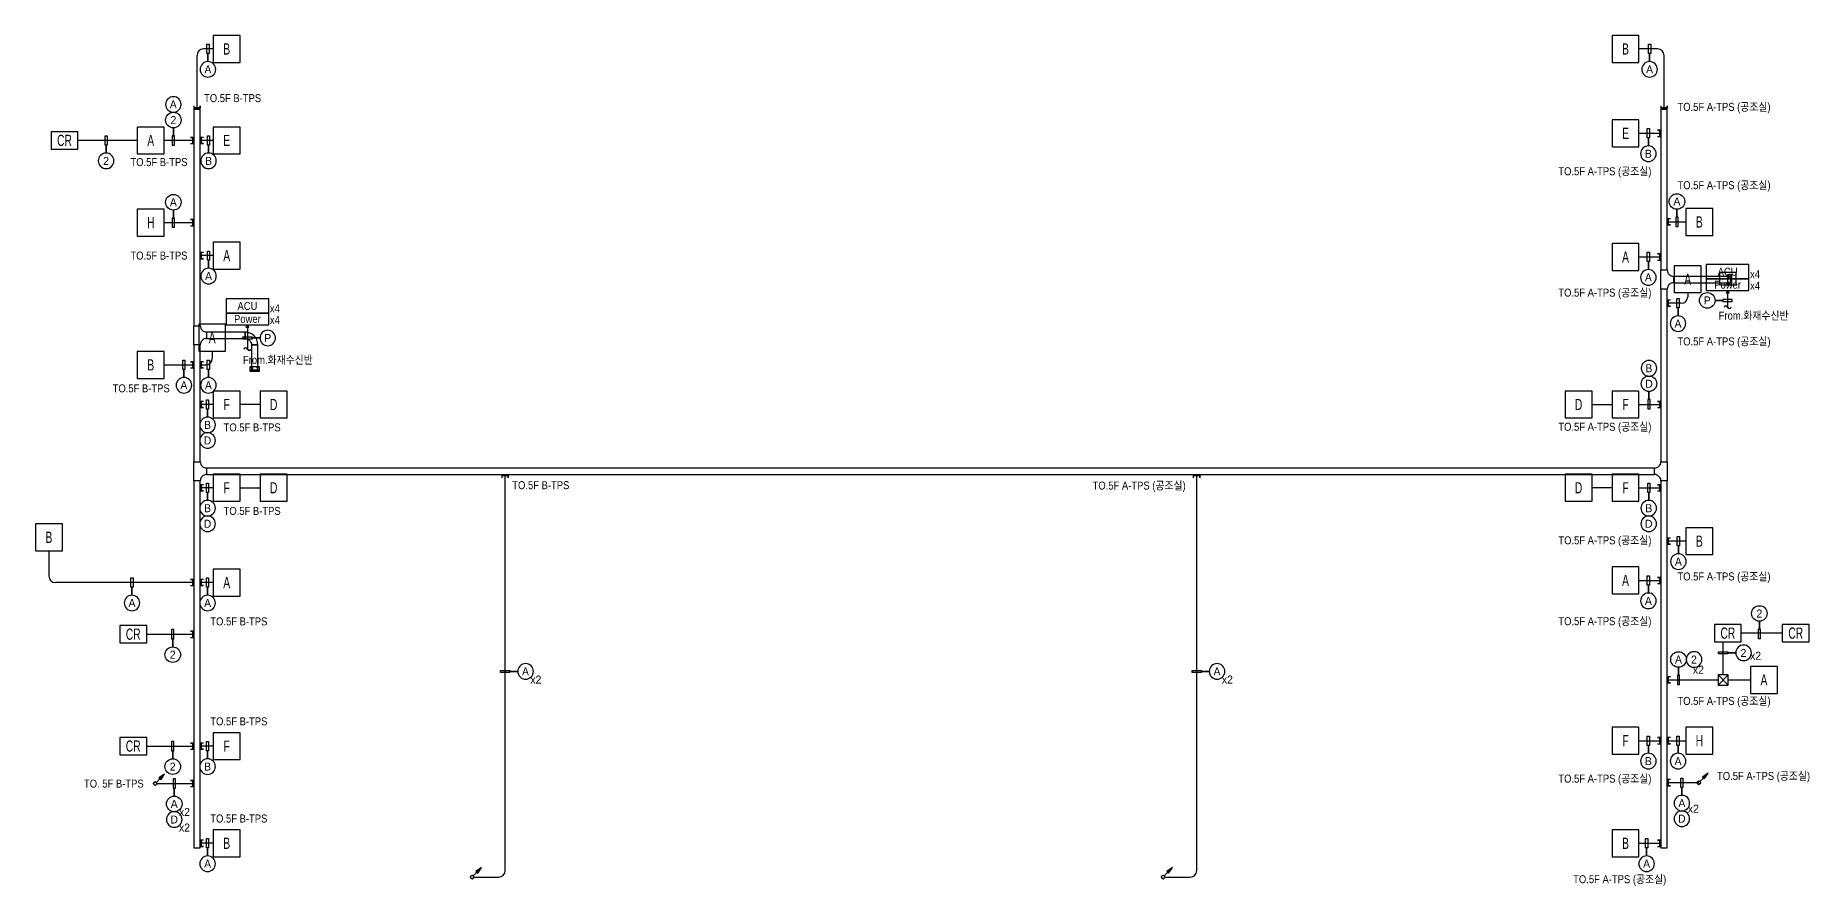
# Model space of a CAD drawing. Header units: millimetres. Extents: x 88230 to 502050, y -351975 to 882900.
# Drawn here: x 93024 to 176145, y 642129 to 681935 of the extents above; entities that cross this region are included whole.
import ezdxf
from ezdxf.enums import TextEntityAlignment as Align

# ---------------------------------------------------------------- set-up
doc = ezdxf.new("R2010")
doc.units = ezdxf.units.MM
doc.header["$LTSCALE"] = 150
doc.linetypes.add('D1', pattern=[3, 1, -1, 1])
for name, color, linetype in [('------16 CCTV', 3, 'Continuous'), ('-----20 General Symbol', 3, 'Continuous'), ('-----27 Communication Cable Tray', 2, 'Continuous'), ('-----29 Indicator', 1, 'Continuous'), ('-----30 Text', 2, 'Continuous'), ('4', 4, 'Continuous'), ('6', 6, 'Continuous')]:
    doc.layers.add(name, color=color, linetype=linetype)
doc.styles.add('ELEC', font='')
doc.styles.get('ELEC').set_extended_font_data('Dotum')

# ---------------------------------------------------------------- blocks, each defined once
blk = doc.blocks.new('O01')
blk.add_hatch(color=256).paths.add_polyline_path([(-149, -218), (-218, -149), (-368, -368)])
blk.add_line((-46, -46), (-184, -184))
blk.add_lwpolyline([(-368, -368), (-149, -218), (-218, -149), (-368, -368)])
blk.add_circle((0, 0), 65)
for p in [(-65, 0), (-65, 0), (0, 65), (0, 65), (65, 0), (65, 0), (0, -65), (0, -65)]:
    blk.add_point(p)
blk = doc.blocks.new('O08')
blk.add_hatch(color=256).paths.add_polyline_path([(120, 51), (-120, 51), (-120, 0), (120, 0)])
blk.add_lwpolyline([(120, 127.5), (120, 0), (-120, 0), (-120, 127.5), (-120, 51), (120, 51)])
blk = doc.blocks.new('GOK_A')
at = {"layer": '-----20 General Symbol', "color": 1}
blk.add_lwpolyline([(272950, 44280), (274750, 44280), (274750, 46080), (272950, 46080)], close=True, dxfattribs=at)
at = {"layer": '-----20 General Symbol', "color": 3, "style": 'ELEC', "width": 0.7}
blk.add_text('A', height=750, dxfattribs=at).set_placement((273850, 45180), align=Align.MIDDLE_CENTER)
blk = doc.blocks.new('GOK_B')
at = {"layer": '-----20 General Symbol', "color": 1}
blk.add_lwpolyline([(272950, 41850), (274750, 41850), (274750, 43650), (272950, 43650)], close=True, dxfattribs=at)
at = {"layer": '-----20 General Symbol', "color": 3, "style": 'ELEC', "width": 0.7}
blk.add_text('B', height=750, dxfattribs=at).set_placement((273850, 42750), align=Align.MIDDLE_CENTER)
blk = doc.blocks.new('GOK_E')
at = {"layer": '-----20 General Symbol', "color": 1}
blk.add_lwpolyline([(275670, 44280), (277470, 44280), (277470, 46080), (275670, 46080)], close=True, dxfattribs=at)
at = {"layer": '-----20 General Symbol', "color": 3, "style": 'ELEC', "width": 0.7}
blk.add_text('E', height=750, dxfattribs=at).set_placement((276570, 45180), align=Align.MIDDLE_CENTER)
blk = doc.blocks.new('GOK_F')
at = {"layer": '-----20 General Symbol', "color": 1}
blk.add_lwpolyline([(275670, 41850), (277470, 41850), (277470, 43650), (275670, 43650)], close=True, dxfattribs=at)
at = {"layer": '-----20 General Symbol', "color": 3, "style": 'ELEC', "width": 0.7}
blk.add_text('F', height=750, dxfattribs=at).set_placement((276570, 42750), align=Align.MIDDLE_CENTER)
blk = doc.blocks.new('GOK_H')
at = {"layer": '-----20 General Symbol', "color": 1}
blk.add_lwpolyline([(139470, -259730), (140730, -259730), (140730, -258470), (139470, -258470)], close=True, dxfattribs=at)
at = {"layer": '-----20 General Symbol', "color": 3, "style": 'ELEC', "width": 0.7}
blk.add_text('H', height=525, dxfattribs=at).set_placement((140100, -259100), align=Align.MIDDLE_CENTER)
blk = doc.blocks.new('GOK_D')
at = {"layer": '-----20 General Symbol', "color": 1}
blk.add_lwpolyline([(116508, -205929), (117768, -205929), (117768, -204669), (116508, -204669)], close=True, dxfattribs=at)
at = {"layer": '-----20 General Symbol', "color": 3, "style": 'ELEC', "width": 0.7}
blk.add_text('D', height=525, dxfattribs=at).set_placement((117138, -205299), align=Align.MIDDLE_CENTER)
blk = doc.blocks.new('A$Cfacc77e0')
at = {"layer": '-----20 General Symbol', "color": 1}
blk.add_lwpolyline([(0, 0), (1260, 0), (1260, 810), (0, 810)], close=True, dxfattribs=at)
at = {"layer": '-----20 General Symbol', "color": 3, "style": 'ELEC', "width": 0.7}
blk.add_text('CR', height=525, dxfattribs=at).set_placement((630, 410), align=Align.MIDDLE_CENTER)
blk = doc.blocks.new('BOX2')
for p, q in [((200, 200), (-200, -200)), ((-200, 200), (200, -200))]:
    blk.add_line(p, q)
blk.add_lwpolyline([(-200, 200), (200, 200), (200, -200), (-200, -200)], close=True)

msp = doc.modelspace()

# ---------------------------------------------------------------- linework, layer by layer
at = {"layer": '-----20 General Symbol', "color": 1}
for points in [[(171308, 670537), (173308, 670537), (173308, 671211), (171308, 671211)], [(171308, 669998), (173308, 669998), (173308, 670537), (171308, 670537)], [(101954, 668931), (103954, 668931), (103954, 669605), (101954, 669605)], [(101954, 668392), (103954, 668392), (103954, 668931), (101954, 668931)]]:
    msp.add_lwpolyline(points, close=True, dxfattribs=at)
at = {"layer": '-----27 Communication Cable Tray', "elevation": 0}
for points in [[(100444, 678485), (100444, 668346), (100744, 668346), (100744, 678485)], [(169178, 678485), (169178, 670955), (169478, 670955), (169478, 678485)], [(169478, 661976), (169478, 670055), (169178, 670055), (169178, 661976)], [(172504, 670655), (169778, 670655), (169778, 670355), (172504, 670355)], [(102844, 668046), (101044, 668046), (101044, 667746), (102844, 667746)], [(100444, 667446), (100444, 661976), (100744, 661976), (100744, 667446)], [(103144, 667446), (103144, 666217), (103444, 666217), (103444, 667446)], [(101044, 661376), (168878, 661376), (168878, 661676), (101044, 661676)], [(100444, 661076), (100444, 643886), (100744, 643886), (100744, 661076)], [(169478, 643886), (169478, 661076), (169178, 661076), (169178, 643886)]]:
    msp.add_lwpolyline(points, close=True, dxfattribs=at)
for points in [[(169478, 670055), (169178, 670055), (169178, 670055), (169178, 670955), (169478, 670955, 0.414214), (169778, 670655), (169778, 670355), (169778, 670355, 0.414214)], [(100744, 667446), (100444, 667446), (100444, 667446), (100444, 668346), (100744, 668346, 0.414214), (101044, 668046), (101044, 667746), (101044, 667746, 0.414214)], [(102844, 667746), (102844, 667746, -0.414214), (103144, 667446), (103144, 667446), (103444, 667446, 0.414214), (102844, 668046)], [(100744, 661076), (100444, 661076), (100444, 661076), (100444, 661976), (100744, 661976, 0.414214), (101044, 661676), (101044, 661376), (101044, 661376, 0.414214)], [(169178, 661976), (169478, 661976), (169478, 661976), (169478, 661076), (169178, 661076, 0.414214), (168878, 661376), (168878, 661676), (168878, 661676, 0.414214)]]:
    msp.add_lwpolyline(points, format="xyb", close=True, dxfattribs=at)
at = {"layer": '-----27 Communication Cable Tray', "color": 1}
msp.add_lwpolyline([(172304, 670280), (172504, 670280), (172504, 670730), (172304, 670730), (172304, 670280)], dxfattribs=at)
at = {"layer": '-----27 Communication Cable Tray', "color": 1, "linetype": 'D1'}
for points in [[(172304, 670280), (172504, 670730)], [(172304, 670730), (172504, 670280)]]:
    msp.add_lwpolyline(points, dxfattribs=at)
at = {"layer": '-----27 Communication Cable Tray'}
for points in [[(172354, 670405), (172354, 670355), (172454, 670355), (172454, 670655), (172354, 670655), (172354, 670605)], [(172454, 670330), (172504, 670330), (172504, 670680), (172454, 670680), (172454, 670330)]]:
    msp.add_lwpolyline(points, dxfattribs=at)
at = {"layer": '-----27 Communication Cable Tray', "color": 1, "elevation": 0}
msp.add_lwpolyline([(103069, 666417), (103069, 666217), (103519, 666217), (103519, 666417), (103069, 666417)], dxfattribs=at)
at = {"layer": '-----27 Communication Cable Tray', "color": 1, "linetype": 'D1', "elevation": 0}
for points in [[(103069, 666417), (103519, 666217)], [(103519, 666417), (103069, 666217)]]:
    msp.add_lwpolyline(points, dxfattribs=at)
at = {"layer": '-----27 Communication Cable Tray', "elevation": 0}
for points in [[(103119, 666267), (103119, 666217), (103469, 666217), (103469, 666267), (103119, 666267)], [(103194, 666367), (103144, 666367), (103144, 666267), (103444, 666267), (103444, 666367), (103394, 666367)]]:
    msp.add_lwpolyline(points, dxfattribs=at)
at = {"layer": '-----29 Indicator', "color": 1}
for points in [[(101103, 680714), (101103, 681087), (101052, 681087), (101052, 681523), (101155, 681523), (101155, 681087), (101078, 681087), (101103, 681087), (101103, 680714, 0.414214), (100739, 680349, 0.414214), (101103, 679985, 0.414214), (101468, 680349, 0.414214), (101103, 680714, 0.151042)], [(99484, 677611), (99484, 677238), (99432, 677238), (99432, 676802), (99535, 676802), (99535, 677238), (99458, 677238), (99484, 677238), (99484, 677611, -0.414214), (99119, 677976, -0.414214), (99484, 678341, -0.414214), (99848, 677976, -0.414214), (99484, 677611, -0.151042)], [(168595, 676764), (168595, 677137), (168543, 677137), (168543, 677573), (168646, 677573), (168646, 677137), (168569, 677137), (168595, 677137), (168595, 676764, 0.414214), (168230, 676399, 0.414214), (168595, 676035, 0.414214), (168960, 676399, 0.414214), (168595, 676764, 0.151042)], [(96332, 676429), (96332, 676802), (96281, 676802), (96281, 677238), (96384, 677238), (96384, 676802), (96307, 676802), (96332, 676802), (96332, 676429, 0.414214), (95968, 676065, 0.414214), (96332, 675700, 0.414214), (96697, 676065, 0.414214), (96332, 676429, 0.151042)], [(101133, 676429), (101133, 676802), (101081, 676802), (101081, 677238), (101184, 677238), (101184, 676802), (101107, 676802), (101133, 676802), (101133, 676429, 0.414214), (100768, 676065, 0.414214), (101133, 675700, 0.414214), (101497, 676065, 0.414214), (101133, 676429, 0.151042)], [(99484, 673761), (99484, 673388), (99432, 673388), (99432, 672952), (99535, 672952), (99535, 673388), (99458, 673388), (99484, 673388), (99484, 673761, -0.414214), (99119, 674126, -0.414214), (99484, 674490, -0.414214), (99848, 674126, -0.414214), (99484, 673761, -0.151042)], [(169932, 673796), (169932, 673423), (169880, 673423), (169880, 672987), (169983, 672987), (169983, 673423), (169906, 673423), (169932, 673423), (169932, 673796, -0.414214), (169567, 674161, -0.414214), (169932, 674525, -0.414214), (170297, 674161, -0.414214), (169932, 673796, -0.151042)], [(101133, 671034), (101133, 671407), (101081, 671407), (101081, 671843), (101184, 671843), (101184, 671407), (101107, 671407), (101133, 671407), (101133, 671034, 0.414214), (100768, 670669, 0.414214), (101133, 670305, 0.414214), (101497, 670669, 0.414214), (101133, 671034, 0.151042)], [(168595, 670972), (168595, 671345), (168543, 671345), (168543, 671781), (168646, 671781), (168646, 671345), (168569, 671345), (168595, 671345), (168595, 670972, 0.414214), (168230, 670607, 0.414214), (168595, 670242, 0.414214), (168960, 670607, 0.414214), (168595, 670972, 0.151042)], [(169984, 668806), (169984, 669179), (169932, 669179), (169932, 669615), (170035, 669615), (170035, 669179), (169958, 669179), (169984, 669179), (169984, 668806, 0.414214), (169619, 668441, 0.414214), (169984, 668076, 0.414214), (170349, 668441, 0.414214), (169984, 668806, 0.151042)], [(171717, 669527), (172090, 669527), (172090, 669476), (172526, 669476), (172526, 669578), (172090, 669578), (172090, 669501), (172090, 669527), (171717, 669527, -0.414214), (171352, 669162, -0.414214), (170987, 669527, -0.414214), (171352, 669892, -0.414214), (171717, 669527, -0.151042)], [(103544, 667769), (103171, 667769), (103171, 667718), (102735, 667718), (102735, 667820), (103171, 667820), (103171, 667743), (103171, 667769), (103544, 667769, 0.414214), (103908, 667404, 0.414214), (104273, 667769, 0.414214), (103908, 668134, 0.414214), (103544, 667769, 0.151042)], [(99977, 665919), (99977, 666292), (99926, 666292), (99926, 666728), (100029, 666728), (100029, 666292), (99952, 666292), (99977, 666292), (99977, 665919, 0.414214), (99613, 665554, 0.414214), (99977, 665190, 0.414214), (100342, 665554, 0.414214), (99977, 665919, 0.151042)], [(101126, 665919), (101126, 666292), (101075, 666292), (101075, 666728), (101178, 666728), (101178, 666292), (101101, 666292), (101126, 666292), (101126, 665919, 0.414214), (100761, 665554, 0.414214), (101126, 665190, 0.414214), (101491, 665554, 0.414214), (101126, 665919, 0.151042)], [(168624, 665260), (168624, 664887), (168572, 664887), (168572, 664451), (168675, 664451), (168675, 664887), (168598, 664887), (168624, 664887), (168624, 665260, -0.414214), (168259, 665624, -0.414214), (168624, 665989, -0.414214), (168988, 665624, -0.414214), (168624, 665260, -0.151042)], [(168614, 660164), (168614, 660537), (168563, 660537), (168563, 660973), (168666, 660973), (168666, 660537), (168589, 660537), (168614, 660537), (168614, 660164, 0.414214), (168249, 659799, 0.414214), (168614, 659435, 0.414214), (168979, 659799, 0.414214), (168614, 660164, 0.151042)], [(170000, 657664), (170000, 658037), (169949, 658037), (169949, 658473), (170052, 658473), (170052, 658037), (169975, 658037), (170000, 658037), (170000, 657664, 0.414214), (169636, 657299, 0.414214), (170000, 656935, 0.414214), (170365, 657299, 0.414214), (170000, 657664, 0.151042)], [(97545, 655724), (97545, 656097), (97493, 656097), (97493, 656533), (97596, 656533), (97596, 656097), (97519, 656097), (97545, 656097), (97545, 655724, 0.414214), (97180, 655359, 0.414214), (97545, 654995, 0.414214), (97910, 655359, 0.414214), (97545, 655724, 0.151042)], [(101087, 655724), (101087, 656097), (101036, 656097), (101036, 656533), (101138, 656533), (101138, 656097), (101061, 656097), (101087, 656097), (101087, 655724, 0.414214), (100722, 655359, 0.414214), (101087, 654995, 0.414214), (101452, 655359, 0.414214), (101087, 655724, 0.151042)], [(168595, 655824), (168595, 656197), (168543, 656197), (168543, 656633), (168646, 656633), (168646, 656197), (168569, 656197), (168595, 656197), (168595, 655824, 0.414214), (168230, 655459, 0.414214), (168595, 655095, 0.414214), (168960, 655459, 0.414214), (168595, 655824, 0.151042)], [(173795, 654504), (173795, 654131), (173744, 654131), (173744, 653695), (173847, 653695), (173847, 654131), (173770, 654131), (173795, 654131), (173795, 654504, -0.414214), (173431, 654869, -0.414214), (173795, 655234, -0.414214), (174160, 654869, -0.414214), (173795, 654504, -0.151042)], [(99455, 653304), (99455, 653677), (99506, 653677), (99506, 654113), (99403, 654113), (99403, 653677), (99480, 653677), (99455, 653677), (99455, 653304, -0.414214), (99820, 652939, -0.414214), (99455, 652575, -0.414214), (99090, 652939, -0.414214), (99455, 653304, -0.151042)], [(172691, 653025), (172318, 653025), (172318, 652974), (171882, 652974), (171882, 653077), (172318, 653077), (172318, 653000), (172318, 653025), (172691, 653025, 0.414214), (173056, 652660, 0.414214), (173420, 653025, 0.414214), (173056, 653390, 0.414214), (172691, 653025, 0.151042)], [(115622, 652153), (115250, 652153), (115250, 652101), (114813, 652101), (114813, 652204), (115250, 652204), (115250, 652127), (115250, 652153), (115622, 652153, 0.414214), (115987, 651788, 0.414214), (116352, 652153, 0.414214), (115987, 652518, 0.414214), (115622, 652153, 0.151042)], [(148022, 652153), (147650, 652153), (147650, 652101), (147213, 652101), (147213, 652204), (147650, 652204), (147650, 652127), (147650, 652153), (148022, 652153, 0.414214), (148387, 651788, 0.414214), (148752, 652153, 0.414214), (148387, 652518, 0.414214), (148022, 652153, 0.151042)], [(170006, 652348), (170006, 651976), (169954, 651976), (169954, 651539), (170057, 651539), (170057, 651976), (169980, 651976), (170006, 651976), (170006, 652348, -0.414214), (169641, 652713, -0.414214), (170006, 653078, -0.414214), (170370, 652713, -0.414214), (170006, 652348, -0.151042)], [(99455, 648064), (99455, 648437), (99506, 648437), (99506, 648873), (99403, 648873), (99403, 648437), (99480, 648437), (99455, 648437), (99455, 648064, -0.414214), (99820, 647699, -0.414214), (99455, 647335, -0.414214), (99090, 647699, -0.414214), (99455, 648064, -0.151042)], [(101087, 648064), (101087, 648437), (101036, 648437), (101036, 648873), (101138, 648873), (101138, 648437), (101061, 648437), (101087, 648437), (101087, 648064, 0.414214), (100722, 647699, 0.414214), (101087, 647335, 0.414214), (101452, 647699, 0.414214), (101087, 648064, 0.151042)], [(168595, 648319), (168595, 648692), (168543, 648692), (168543, 649128), (168646, 649128), (168646, 648692), (168569, 648692), (168595, 648692), (168595, 648319, 0.414214), (168230, 647955, 0.414214), (168595, 647590, 0.414214), (168960, 647955, 0.414214), (168595, 648319, 0.151042)], [(169985, 648319), (169985, 648692), (169934, 648692), (169934, 649128), (170036, 649128), (170036, 648692), (169959, 648692), (169985, 648692), (169985, 648319, 0.414214), (169620, 647955, 0.414214), (169985, 647590, 0.414214), (170350, 647955, 0.414214), (169985, 648319, 0.151042)], [(101087, 643514), (101087, 643887), (101036, 643887), (101036, 644323), (101138, 644323), (101138, 643887), (101061, 643887), (101087, 643887), (101087, 643514, 0.414214), (100722, 643149, 0.414214), (101087, 642785, 0.414214), (101452, 643149, 0.414214), (101087, 643514, 0.151042)], [(168512, 643514), (168512, 643887), (168461, 643887), (168461, 644323), (168564, 644323), (168564, 643887), (168487, 643887), (168512, 643887), (168512, 643514, 0.414214), (168148, 643149, 0.414214), (168512, 642785, 0.414214), (168877, 643149, 0.414214), (168512, 643514, 0.151042)]]:
    msp.add_lwpolyline(points, format="xyb", dxfattribs=at)
at = {"layer": '-----29 Indicator', "color": 1, "elevation": 0}
for points in [[(168652, 680714), (168652, 681087), (168601, 681087), (168601, 681523), (168704, 681523), (168704, 681087), (168627, 681087), (168652, 681087), (168652, 680714, 0.414214), (168288, 680349, 0.414214), (168652, 679985, 0.414214), (169017, 680349, 0.414214), (168652, 680714, 0.151042)], [(101087, 664064), (101087, 664437), (101036, 664437), (101036, 664873), (101138, 664873), (101138, 664437), (101061, 664437), (101087, 664437), (101087, 664064, 0.414214), (100722, 663699, 0.414214), (101087, 663335, 0.414214), (101452, 663699, 0.414214), (101087, 664064, 0.151042)], [(101087, 660164), (101087, 660537), (101036, 660537), (101036, 660973), (101138, 660973), (101138, 660537), (101061, 660537), (101087, 660537), (101087, 660164, 0.414214), (100722, 659799, 0.414214), (101087, 659435, 0.414214), (101452, 659799, 0.414214), (101087, 660164, 0.151042)], [(99526, 646314), (99526, 646687), (99577, 646687), (99577, 647123), (99474, 647123), (99474, 646687), (99551, 646687), (99526, 646687), (99526, 646314, -0.414214), (99890, 645949, -0.414214), (99526, 645585, -0.414214), (99161, 645949, -0.414214), (99526, 646314, -0.151042)], [(170164, 646351), (170164, 646724), (170113, 646724), (170113, 647160), (170216, 647160), (170216, 646724), (170139, 646724), (170164, 646724), (170164, 646351, 0.414214), (169799, 645986, 0.414214), (170164, 645622, 0.414214), (170529, 645986, 0.414214), (170164, 646351, 0.151042)]]:
    msp.add_lwpolyline(points, format="xyb", dxfattribs=at)
at = {"layer": '-----29 Indicator', "color": 1}
for centre, start, end in [((99484, 678705), 90, 180), ((99484, 678705), 180, 270), ((99484, 678705), 0, 90), ((99484, 678705), 270, 0), ((168624, 666354), 90, 180), ((168624, 666354), 0, 90), ((168624, 666354), 180, 270), ((168624, 666354), 270, 0), ((101087, 662970), 90, 180), ((101087, 662970), 0, 90), ((101087, 662970), 180, 270), ((101087, 662970), 270, 0), ((101087, 659070), 90, 180), ((101087, 659070), 0, 90), ((168614, 659070), 90, 180), ((168614, 659070), 0, 90), ((101087, 659070), 180, 270), ((101087, 659070), 270, 0), ((168614, 659070), 180, 270), ((168614, 659070), 270, 0), ((170735, 652713), 90, 180), ((170735, 652713), 180, 270), ((170735, 652713), 0, 90), ((170735, 652713), 270, 0), ((99526, 645220), 90, 180), ((99526, 645220), 180, 270), ((99526, 645220), 0, 90), ((99526, 645220), 270, 0), ((170164, 645257, 0), 90, 180), ((170164, 645257, 0), 180, 270), ((170164, 645257, 0), 0, 90), ((170164, 645257, 0), 270, 0)]:
    msp.add_arc(centre, 365, start, end, dxfattribs=at)
at = {"layer": '-----30 Text'}
msp.add_lwpolyline([(171946, 670248), (171946, 670848), (172696, 670848), (172696, 670248)], close=True, dxfattribs=at)
at = {"layer": '4'}
for p, q in [((100594, 678546, 0), (100594, 681005, 0)), ((101354, 681305), (100894, 681305)), ((169028, 681305, 0), (168154, 681305, 0)), ((169328, 678485, 0), (169328, 681005, 0)), ((97794, 677020), (95020, 677020)), ((100444, 677020), (99054, 677020)), ((101354, 677020), (100744, 677020, 0)), ((168154, 677355), (169178, 677355)), ((99054, 673170), (100444, 673170)), ((169478, 673205), (170354, 673205)), ((101354, 671625), (100744, 671625, 0)), ((101354, 671625), (100744, 671625, 0)), ((168154, 671563), (169178, 671563)), ((170138, 669397), (169478, 669397)), ((170438, 669893), (170438, 669697)), ((101304, 667155), (101304, 666810)), ((99054, 666510), (100444, 666510)), ((100744, 666510, 0), (101004, 666510)), ((101354, 664655), (100744, 664655, 0)), ((103554, 664655), (102614, 664655)), ((165954, 664655), (166894, 664655)), ((168154, 664655), (169178, 664655)), ((115032, 642827), (115032, 661376)), ((147432, 642827), (147432, 661376)), ((101354, 660755), (100744, 660755, 0)), ((102614, 660755), (103554, 660755)), ((166894, 660755), (165954, 660755)), ((168154, 660755), (169030, 660755)), ((168154, 660755), (169178, 660755)), ((93654, 657805), (93654, 656615)), ((170354, 658255), (169510, 658255)), ((170354, 658255), (169510, 658255)), ((100444, 656315), (93954, 656315)), ((101354, 656315), (100744, 656315, 0)), ((168154, 656415), (169178, 656415)), ((98234, 653895), (100444, 653895)), ((172100, 651998), (172100, 653539)), ((174869, 653944), (172949, 653944)), ((169478, 651758, 0), (171860, 651758)), ((172340, 651758), (173379, 651758)), ((98234, 648655), (100444, 648655)), ((101354, 648655), (100744, 648655, 0)), ((168154, 648910), (169178, 648910)), ((169478, 648910), (170354, 648910)), ((98710, 646905), (100444, 646905, 0)), ((170954, 646942), (169478, 646942, 0)), ((101354, 644105), (100744, 644105, 0)), ((168154, 644105), (169178, 644105)), ((113561, 642527), (114732, 642527)), ((145932, 642527), (147132, 642527))]:
    msp.add_line(p, q, dxfattribs=at)
for centre, start, end in [((100894, 681005, 0), 90, 180), ((169028, 681005, 0), 0, 90), ((170138, 669697), 270, 0), ((101004, 666810, 0), 270, 0), ((93954, 656615), 180, 270), ((114732, 642827), 270, 0), ((147132, 642827), 270, 0)]:
    msp.add_arc(centre, 300, start, end, dxfattribs=at)
at = {"layer": '6'}
for p, q in [((172308, 669998), (172308, 669210)), ((102953, 668392), (102953, 667249))]:
    msp.add_line(p, q, dxfattribs=at)
for points in [[(172378, 669878), (172308, 669998), (172239, 669878)], [(103023, 668272), (102954, 668392), (102884, 668272)]]:
    msp.add_lwpolyline(points, close=True, dxfattribs=at)
for centre, start, end in [((172225, 669181), 18.99978, 161.00022), ((172391, 669239), 198.99978, 341.00022), ((102870, 667220), 18.99978, 161.00022), ((103036, 667278), 198.99978, 341.00022)]:
    msp.add_arc(centre, 88, start, end, dxfattribs=at)

# ---------------------------------------------------------------- block references
at = {"layer": '------16 CCTV', "extrusion": (0, 0, -1), "xscale": 1.2, "yscale": 1.2, "zscale": -1.2}
msp.add_blockref('BOX2', (-172100, 651758), dxfattribs=at)
at = {"layer": '-----20 General Symbol', "xscale": 0.6999999999970896, "yscale": 0.6999999999970896, "zscale": 0.6999999999970896}
for name, p in [('GOK_B', (-89711, 651380)), ('GOK_B', (-24171, 651380)), ('GOK_A', (-93271, 645394)), ('GOK_E', (-91615, 645394)), ('GOK_E', (-26075, 645729)), ('GOK_B', (-20711, 643280)), ('GOK_A', (-89711, 639999)), ('GOK_A', (-24171, 639937)), ('GOK_A', (-21257, 638897)), ('GOK_A', (-90391, 636159)), ('GOK_B', (-93271, 636585)), ('GOK_F', (-91615, 634730)), ('GOK_F', (-26075, 634730)), ('GOK_F', (-91615, 630830)), ('GOK_F', (-26075, 630830)), ('GOK_B', (-98041, 628510)), ('GOK_B', (-20711, 628330)), ('GOK_A', (-89711, 624689)), ('GOK_A', (-24171, 624789)), ('GOK_A', (-17686, 620132)), ('GOK_F', (-91615, 618730)), ('GOK_F', (-26075, 618985)), ('GOK_B', (-89711, 614180)), ('GOK_B', (-24171, 614180))]:
    msp.add_blockref(name, p, dxfattribs=at)
at = {"layer": '-----20 General Symbol'}
for name, p in [('A$Cfacc77e0', (93754, 676615)), ('GOK_H', (-41676, 932270)), ('GOK_D', (-12954, 869954)), ('GOK_D', (48186, 869954)), ('GOK_D', (-12954, 866054)), ('GOK_D', (48186, 866054)), ('A$Cfacc77e0', (96974, 653490)), ('A$Cfacc77e0', (171689, 653539)), ('A$Cfacc77e0', (174869, 653539)), ('GOK_H', (30884, 908010)), ('A$Cfacc77e0', (96974, 648250))]:
    msp.add_blockref(name, p, dxfattribs=at)
at = {"layer": '-----20 General Symbol', "xscale": 1.199999999953434, "yscale": 1.199999999953434, "zscale": 1.199999999953434, "rotation": 180}
for p in [(98632, 646905), (170954, 646942), (113483, 642527), (145854, 642527)]:
    msp.add_blockref('O01', p, dxfattribs=at)
at = {"layer": '4', "xscale": -1.199999999953434, "yscale": 1.199999999953434, "zscale": 1.199999999953434}
for p in [(100594, 678485, 0), (169328, 678485, 0)]:
    msp.add_blockref('O08', p, dxfattribs=at)
at = {"layer": '4', "yscale": 1.199999999953434, "zscale": 1.199999999953434}
for p, xscale, rotation in [((169178, 677355), -1.199999999953434, 90), ((100444, 677020, 0), -1.199999999953434, 90), ((100744, 677020, 0), -1.199999999953434, 270.0000000000001), ((100444, 673170, 0), -1.199999999953434, 90), ((169478, 673205), -1.199999999953434, 270.0000000000001), ((100744, 671625, 0), -1.199999999953434, 270.0000000000001), ((169178, 671563), -1.199999999953434, 90), ((169478, 669397), -1.199999999953434, 270.0000000000001), ((100444, 666510, 0), -1.199999999953434, 90), ((100744, 666510, 0), -1.199999999953434, 270.0000000000001), ((100744, 664655, 0), -1.199999999953434, 270.0000000000001), ((169178, 664655), -1.199999999953434, 90), ((100744, 660755, 0), -1.199999999953434, 270.0000000000001), ((115032, 661376), 1.199999999953434, 180), ((147432, 661376), 1.199999999953434, 180), ((169178, 660755), -1.199999999953434, 90), ((169478, 658255), -1.199999999953434, 270.0000000000001), ((100444, 656315, 0), -1.199999999953434, 90), ((100744, 656315, 0), -1.199999999953434, 270.0000000000001), ((169178, 656415), -1.199999999953434, 90), ((100444, 653895, 0), -1.199999999953434, 90), ((169478, 651758, 0), -1.199999999953434, 270.0000000000001), ((100444, 648655, 0), -1.199999999953434, 90), ((100744, 648655, 0), -1.199999999953434, 270.0000000000001), ((169178, 648910), -1.199999999953434, 90), ((169478, 648910, 0), -1.199999999953434, 270.0000000000001), ((100444, 646905, 0), -1.199999999953434, 90), ((169478, 646942), -1.199999999953434, 270.0000000000001), ((100744, 644105, 0), -1.199999999953434, 270.0000000000001), ((169178, 644105), -1.199999999953434, 90)]:
    msp.add_blockref('O08', p, dxfattribs=dict(at, xscale=xscale, rotation=rotation))

# ---------------------------------------------------------------- texts
at = {"layer": '-----20 General Symbol', "color": 3, "style": 'ELEC', "width": 0.9}
for s, p in [('ACU', (172308, 670874, 0)), ('x4', (173593, 670758, 0)), ('Power', (172308, 670267, 0)), ('x4', (173596, 670218, 0)), ('ACU', (102954, 669268, 0)), ('x4', (104238, 669152, 0)), ('Power', (102954, 668661, 0)), ('x4', (104241, 668612, 0))]:
    msp.add_text(s, height=375, dxfattribs=at).set_placement(p, align=Align.MIDDLE_CENTER)
for p in [(173526, 668826), (104382, 666752)]:
    msp.add_text('From.화재수신반', height=375, dxfattribs=at).set_placement(p, align=Align.MIDDLE)
at = {"layer": '-----30 Text', "style": 'ELEC'}
for s, p in [('A', (101103, 680349)), ('A', (168652, 680349, 0)), ('A', (99479, 678705)), ('2', (99484, 677976)), ('2', (96332, 676065)), ('B', (101133, 676065)), ('B', (168595, 676399)), ('A', (99484, 674126)), ('A', (169932, 674161)), ('A', (101133, 670669)), ('A', (168595, 670607)), ('P', (171352, 669527)), ('A', (169984, 668441)), ('P', (103908, 667769)), ('D', (168624, 665624)), ('B', (168619, 666354)), ('A', (99977, 665554)), ('A', (101126, 665554)), ('B', (101087, 663699)), ('D', (101082, 662970)), ('B', (101087, 659799)), ('B', (168614, 659799)), ('D', (101082, 659070)), ('D', (168610, 659070)), ('A', (170000, 657299)), ('A', (97545, 655359)), ('A', (101087, 655359)), ('A', (168595, 655459)), ('2', (173795, 654869)), ('2', (99455, 652939)), ('A', (170006, 652713)), ('2', (170731, 652713)), ('2', (173051, 653025)), ('A', (115983, 652153)), ('A', (148383, 652153)), ('2', (99455, 647699)), ('B', (101087, 647699)), ('B', (168595, 647955)), ('A', (169985, 647955)), ('A', (99526, 645949)), ('A', (170164, 645986)), ('D', (99521, 645220)), ('D', (170160, 645257)), ('A', (101087, 643149)), ('A', (168512, 643149))]:
    msp.add_text(s, height=375, dxfattribs=at).set_placement(p, align=Align.MIDDLE)
for p in [(173360, 652702), (116210, 651587), (148610, 651587), (170680, 652045), (170444, 645538), (99746, 645384), (99746, 644655)]:
    msp.add_text('x2', height=375, dxfattribs=at).set_placement(p)
at = {"style": 'ELEC', "width": 0.9}
for s, p in [('TO.5F B-TPS', (102260, 679002)), ('TO.5F A-TPS (공조실)', (172139, 678566)), ('TO.5F B-TPS', (98811, 676007)), ('TO.5F A-TPS (공조실)', (166557, 675550)), ('TO.5F A-TPS (공조실)', (172139, 674898)), ('TO.5F B-TPS', (98811, 671630)), ('TO.5F A-TPS (공조실)', (166557, 669868)), ('TO.5F A-TPS (공조실)', (172139, 667583)), ('TO.5F B-TPS', (97976, 665412)), ('TO.5F B-TPS', (103175, 663583)), ('TO.5F A-TPS (공조실)', (166557, 663585)), ('TO.5F B-TPS', (116701, 660877)), ('TO.5F A-TPS (공조실)', (144735, 660831)), ('TO.5F B-TPS', (103175, 659671)), ('TO.5F A-TPS (공조실)', (166557, 658268)), ('TO.5F A-TPS (공조실)', (172139, 656575)), ('TO.5F B-TPS', (102551, 654498)), ('TO.5F A-TPS (공조실)', (166557, 654480)), ('TO.5F A-TPS (공조실)', (172139, 650746)), ('TO.5F B-TPS', (102551, 649817)), ('TO. 5F B-TPS', (96694, 646901)), ('TO.5F A-TPS (공조실)', (166557, 647109)), ('TO.5F A-TPS (공조실)', (173992, 647233)), ('TO.5F B-TPS', (102551, 645267)), ('TO.5F A-TPS (공조실)', (167252, 642397))]:
    msp.add_text(s, height=375, dxfattribs=at).set_placement(p, align=Align.MIDDLE)

doc.saveas('drawing.dxf')
